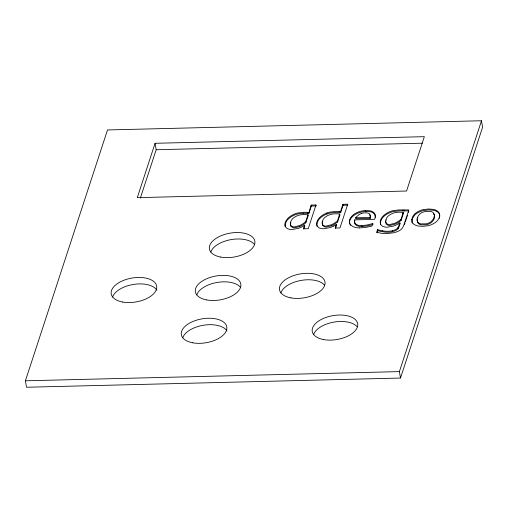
<?xml version="1.0" encoding="UTF-8"?>
<svg xmlns="http://www.w3.org/2000/svg" width="508" height="508" viewBox="0 0 508 508"><rect width="100%" height="100%" fill="white"/><g stroke="black" fill="none" stroke-linecap="round" stroke-linejoin="round"><path stroke-width="0.76" d="M375.412 217.703L374.91 214.522L372.555 212.49A9.944 5.226 -9.7 0 0 370.345 211.779L366.998 211.474A14.434 7.588 -9.7 0 0 365.881 211.493M290.474 224.206L290.887 226.39L293.008 227.724A3.772 1.981 -9.7 0 0 294.437 227.863L299.434 226.612M385.794 221.59L386.163 224.047L388.277 225.381A3.772 1.981 -9.7 0 0 389.706 225.52L394.703 224.269A18.091 9.506 -9.7 0 0 397.408 222.955L401.091 220.491L403.403 213.443L403.238 212.496A19.221 10.103 -9.7 0 0 398.615 212.217L396.443 212.407A9.144 4.807 -9.7 0 0 393.382 213.119L391.478 213.893A11.811 6.204 -9.7 0 0 390.125 214.63A11.233 5.906 -9.7 0 0 389.306 215.176C386.315 216.833 383.33 223.177 388.118 224.434A3.772 1.981 -9.7 0 0 389.547 224.568L394.545 223.317A18.091 9.506 -9.7 0 0 397.243 222.009L400.933 219.545L403.238 212.496M322.339 222.872L322.536 225.431L324.764 226.943A3.772 1.981 -9.7 0 0 326.193 227.082L331.191 225.831M417.347 219.189L417.385 222.301L419.475 224.32A7.08 3.721 -9.7 0 0 421.183 224.841L426.091 224.796A7.087 3.727 -9.7 0 0 428.6 224.098L430.111 223.374A9.506 4.997 -9.7 0 0 431.146 222.701C433.553 220.923 435.604 217.373 434.086 214.452M439.496 218.281L439.636 217.818M290.659 223.361L290.9 222.644M25.4 380.803L107.506 129.953L481.501 120.752L482.6 127.197L400.495 378.047L26.499 387.248L25.4 380.803L399.396 371.608L481.501 120.752M155.073 143.294L137.287 197.65L406.559 191.027L424.351 136.671L155.073 143.294L156.178 149.739L140.335 198.133M308.381 212.382L304.686 212.287A22.898 12.033 -9.7 0 0 303.466 212.293L297.986 212.935A11.741 6.172 -9.7 0 0 295.11 213.792A16.358 8.592 -9.7 0 0 289.871 216.643L288.83 217.462A20.276 10.655 -9.7 0 0 286.017 220.878C283.572 224.066 285.147 228.937 289.363 229.292A7.893 4.147 -9.7 0 0 291.833 229.565L298.291 228.378A14.484 7.614 -9.7 0 0 301.968 226.797L304.59 225.139L303.384 228.835L308.216 228.714L315.989 204.965L311.156 205.08L308.731 213.341M305.657 221.888L307.962 214.84A19.221 10.103 -9.7 0 0 303.339 214.56L301.168 214.751A9.144 4.807 -9.7 0 0 298.107 215.462L296.202 216.237A11.811 6.204 -9.7 0 0 294.85 216.973A11.233 5.906 -9.7 0 0 294.03 217.519C291.046 219.177 288.055 225.52 292.843 226.778A3.772 1.981 -9.7 0 0 294.272 226.911L299.269 225.66A18.091 9.506 -9.7 0 0 301.968 224.352L305.657 221.888L305.822 222.834L308.127 215.786L307.962 214.84M303.848 228.86L304.756 226.092L304.59 225.139M308.928 213.347L311.321 206.032L311.156 205.08M333.731 226.022L336.353 224.358L335.14 228.054L339.973 227.933L347.751 204.184L342.919 204.299L340.525 211.614L340.684 212.566L340.303 212.554M337.414 221.107L339.725 214.059A19.221 10.103 -9.7 0 0 335.102 213.779L332.924 213.97A9.144 4.807 -9.7 0 0 329.87 214.681L327.965 215.456A11.811 6.204 -9.7 0 0 326.612 216.192A11.233 5.906 -9.7 0 0 325.787 216.738C322.802 218.396 319.811 224.739 324.599 225.996A3.772 1.981 -9.7 0 0 326.028 226.13L331.025 224.879A18.091 9.506 -9.7 0 0 333.731 223.571L337.414 221.107L337.579 222.053L339.884 215.005L339.725 214.059M335.534 228.308L336.512 225.311L336.353 224.358M340.684 212.566L343.078 205.251L342.919 204.299M361.417 213.481L360.439 213.855A8.509 4.47 -9.7 0 0 359.181 214.49L356.064 217.234L355.644 217.811L355.803 218.764L370.199 218.408L370.027 214.522A6.953 3.651 -9.7 0 0 369.31 213.754L368.929 213.506A5.556 2.921 -9.7 0 0 367.201 212.935L365.608 212.814A7.798 4.096 -9.7 0 0 364.528 212.852A6.852 3.6 -9.7 0 0 361.417 213.481M370.199 218.408L370.548 216.833L370.192 215.475A6.953 3.651 -9.7 0 0 369.646 214.846M361.944 225.584L366.986 225.025L372.802 223.564L371.983 226.066L365.284 227.482L359.613 227.901M382.175 230.797A23.108 12.141 -9.7 0 1 377.565 229.559L376.688 232.302L381.654 233.318A21.704 11.405 -9.7 0 0 386.804 233.578L393.452 232.816A14.484 7.614 -9.7 0 0 396.119 232.086L398.863 230.95A10.02 5.264 -9.7 0 0 401.498 229.057L401.968 228.511A25.317 13.303 -9.7 0 0 403.149 226.752A11.614 6.102 -9.7 0 0 403.352 226.352L408.87 209.931L399.955 209.944A22.898 12.033 -9.7 0 0 398.742 209.95L393.262 210.591A11.741 6.172 -9.7 0 0 390.379 211.449A16.358 8.592 -9.7 0 0 385.147 214.3L384.105 215.119A20.276 10.655 -9.7 0 0 381.292 218.535M376.961 232.905L377.755 230.486L377.59 229.533M381.273 218.535C378.86 221.736 380.422 226.587 384.639 226.949A7.893 4.147 -9.7 0 0 387.102 227.222L393.567 226.035A14.484 7.614 -9.7 0 0 397.243 224.453L399.866 222.796L399.104 225.127A26.873 14.122 -9.7 0 1 398.272 227.089M399.866 222.796L400.031 223.749L399.269 226.073A26.873 14.122 -9.7 0 1 398.437 228.035M405.467 221.78L405.702 221.056M405.943 220.332L406.178 219.602M406.419 218.878L406.654 218.148M406.895 217.424L407.13 216.694M407.365 215.97L407.606 215.24M408.559 212.338L408.794 211.607M404.901 223.495L405.06 223.018M404.463 224.79L404.603 224.384M322.656 221.863L322.821 221.456M386.175 220.301L386.34 219.894M417.728 218.097L417.887 217.748M381.438 219.488L380.365 222.504L380.454 224.682M398.259 227.082L397.802 227.774M398.418 228.035L397.967 228.727M304.756 226.092L304.032 226.6M336.512 225.311L335.42 226.066M400.031 223.749L398.932 224.504M372.199 224.746L367.144 225.971L362.102 226.536M303.632 213.239L298.145 213.881A11.741 6.172 -9.7 0 0 295.269 214.738A16.358 8.592 -9.7 0 0 290.036 217.589L288.995 218.415A20.276 10.655 -9.7 0 0 286.175 221.831L285.172 224.434L285.096 226.701M156.178 149.739L422.281 143.192M311.321 206.032L316.154 205.911L315.989 204.965M343.078 205.251L347.612 205.137M381.451 219.488A20.276 10.655 -9.7 0 1 384.251 216.065L385.293 215.24A16.358 8.592 -9.7 0 1 390.531 212.382A11.741 6.172 -9.7 0 1 393.421 211.538L398.901 210.896A22.898 12.033 -9.7 0 1 400.12 210.89L408.73 210.89M355.644 217.811L370.034 217.456M355.098 223.298A12.821 6.737 -9.7 0 1 354.705 219.862L374.587 219.373C375.856 216.675 375.596 212.712 372.389 211.544A9.944 5.226 -9.7 0 0 370.186 210.826L366.833 210.522A14.434 7.588 -9.7 0 0 365.722 210.547M340.525 211.614L340.144 211.601M339.973 211.595L336.442 211.506A22.898 12.033 -9.7 0 0 335.223 211.512L329.743 212.154A11.741 6.172 -9.7 0 0 326.866 213.011M339.827 212.535L336.601 212.452A22.898 12.033 -9.7 0 0 335.388 212.458L329.908 213.1A11.741 6.172 -9.7 0 0 327.025 213.957M308.375 213.328L304.844 213.233A22.898 12.033 -9.7 0 0 303.632 213.239M339.471 212.522L339.306 211.569M307.55 212.35L307.765 213.303M316.941 226.244L316.846 224.066L317.919 221.05A20.276 10.655 -9.7 0 1 320.732 217.627L321.78 216.802A16.358 8.592 -9.7 0 1 327.012 213.944M412.045 222.358L412.401 218.484L414.661 215.106A15.399 8.09 -9.7 0 1 417.989 212.649L420.357 211.525A11.957 6.287 -9.7 0 1 423.615 210.541L428.72 209.944L433.495 210.293A11.951 6.28 -9.7 0 1 436.15 211.131L437.807 212.16A15.342 8.058 -9.7 0 1 439.414 214.128L439.858 216.071M404.038 210.052L404.203 211.004M402.825 210.007L402.984 210.96M400.933 219.545L401.091 220.491M399.396 371.608L400.495 378.047M372.802 223.564L372.967 224.517M354.686 219.862L354.851 220.815A12.821 6.737 -9.7 0 0 355.257 224.25M112.617 297.002A23.05 12.109 -9.7 0 1 133.737 284.391A23.05 12.109 -9.7 0 1 156.87 290.195M210.788 252.076A23.05 12.109 -9.7 0 1 230.759 239.662A23.05 12.109 -9.7 0 1 254.254 244.202M196.761 294.932A23.05 12.109 -9.7 0 1 216.732 282.518A23.05 12.109 -9.7 0 1 240.233 287.052M182.734 337.788A23.05 12.109 -9.7 0 1 203.86 325.177A23.05 12.109 -9.7 0 1 226.993 330.981M280.911 292.862A23.05 12.109 -9.7 0 1 300.882 280.448A23.05 12.109 -9.7 0 1 324.377 284.982M313.633 334.569A23.05 12.109 -9.7 0 1 333.604 322.148A23.05 12.109 -9.7 0 1 357.105 326.688M305.752 222.821A22.593 11.874 -9.7 0 1 299.485 226.651M307.518 215.722A19.221 10.103 -9.7 0 1 308.115 215.805M337.509 222.04A22.593 11.874 -9.7 0 1 331.241 225.869M338.976 214.903A19.221 10.103 -9.7 0 1 339.871 215.024M333.724 226.016A14.484 7.614 -9.7 0 1 330.054 227.603L323.59 228.784A7.893 4.147 -9.7 0 1 321.126 228.511C316.903 228.149 315.341 223.298 317.76 220.097A20.276 10.655 -9.7 0 1 320.573 216.675L321.615 215.856A16.358 8.592 -9.7 0 1 326.854 212.998M350.488 225.381A18.256 9.595 -9.7 0 1 353.022 216.167L353.619 215.646A13.513 7.099 -9.7 0 1 365.9 211.423M362.077 226.612A9.131 4.801 -9.7 0 1 355.213 224.263M359.588 227.959A13.329 7.004 -9.7 0 1 350.742 224.873L350.38 224.415A18.256 9.595 -9.7 0 1 352.857 215.221L353.454 214.694A13.513 7.099 -9.7 0 1 365.735 210.471M361.912 225.666A9.131 4.801 -9.7 0 1 355.054 223.317M402.495 213.341A19.221 10.103 -9.7 0 1 403.39 213.462M382.34 231.743A23.108 12.141 -9.7 0 1 377.723 230.505M392.468 231.781A14.834 7.791 -9.7 0 1 382.429 231.667M398.069 228.74A7.741 4.07 -9.7 0 1 392.443 231.673M392.303 230.835A14.834 7.791 -9.7 0 1 382.27 230.721M397.91 227.794A7.741 4.07 -9.7 0 1 392.284 230.727M412.318 223.101A15.469 8.128 -9.7 0 1 412.166 222.733M433.534 213.785A9.538 5.01 -9.7 0 1 433.921 214.217M411.721 219.793L412.001 221.786A15.469 8.128 -9.7 0 0 413.76 224.13L415.423 225.158A11.951 6.28 -9.7 0 0 418.078 225.996L422.878 226.352L427.965 225.755A11.938 6.274 -9.7 0 0 431.216 224.771L433.578 223.641A15.469 8.128 -9.7 0 0 436.912 221.177C438.918 219.17 440.48 215.983 439.255 213.182A15.342 8.058 -9.7 0 0 437.648 211.214L435.985 210.185A11.951 6.28 -9.7 0 0 433.337 209.347L428.555 208.998L423.45 209.588A11.957 6.287 -9.7 0 0 420.199 210.572L417.83 211.696A15.399 8.09 -9.7 0 0 414.503 214.16L412.648 216.637L411.721 219.793M434.467 215.417L433.515 218.878L430.987 221.748A9.506 4.997 -9.7 0 1 429.946 222.421L428.435 223.152A7.087 3.727 -9.7 0 1 425.933 223.844L421.018 223.895A7.08 3.721 -9.7 0 1 419.316 223.374C414.115 220.599 418.611 213.29 422.974 212.198A7.08 3.721 -9.7 0 1 425.05 211.582L430.009 211.391A7.087 3.727 -9.7 0 1 432.092 211.976L433.153 212.636A9.538 5.01 -9.7 0 1 433.762 213.271L434.467 215.417M122.587 302.012A23.05 12.109 -9.7 0 0 156.762 287.179A23.05 12.109 -9.7 0 0 122.504 280.822A23.05 12.109 -9.7 0 0 122.587 302.012M220.764 257.086A23.05 12.109 -9.7 0 0 254.94 242.259A23.05 12.109 -9.7 0 0 220.682 235.903A23.05 12.109 -9.7 0 0 220.764 257.086M206.737 299.942A23.05 12.109 -9.7 0 0 240.913 285.109A23.05 12.109 -9.7 0 0 206.654 278.752A23.05 12.109 -9.7 0 0 206.737 299.942M192.71 342.798A23.05 12.109 -9.7 0 0 226.886 327.965A23.05 12.109 -9.7 0 0 192.627 321.608A23.05 12.109 -9.7 0 0 192.71 342.798M290.881 297.872A23.05 12.109 -9.7 0 0 325.063 283.039A23.05 12.109 -9.7 0 0 290.805 276.682A23.05 12.109 -9.7 0 0 290.881 297.872M323.609 339.579A23.05 12.109 -9.7 0 0 357.784 324.745A23.05 12.109 -9.7 0 0 323.526 318.389A23.05 12.109 -9.7 0 0 323.609 339.579"/></g></svg>
